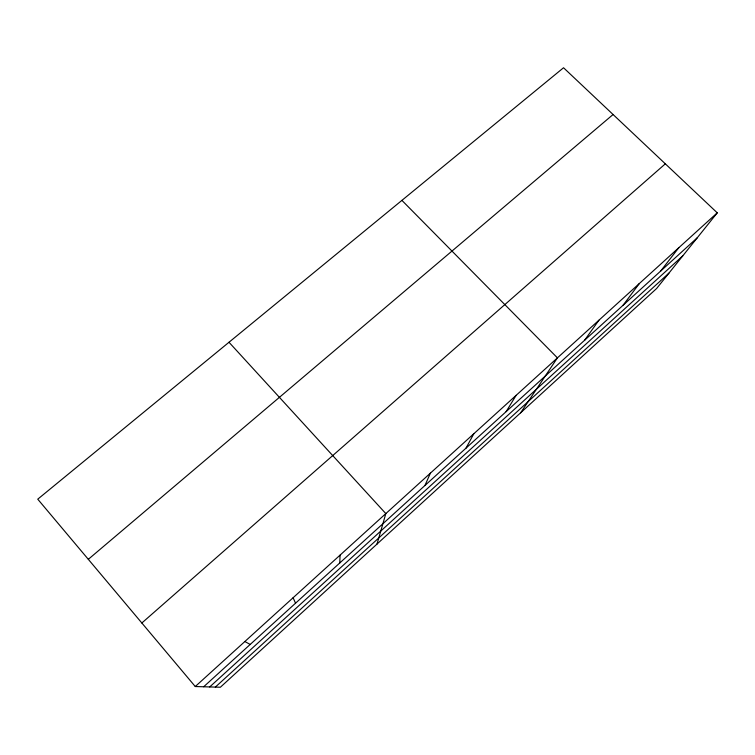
<?xml version="1.0" encoding="UTF-8"?>
<svg xmlns="http://www.w3.org/2000/svg" width="755" height="755" viewBox="0 0 755 755"><rect width="100%" height="100%" fill="white"/><g stroke="black" fill="none" stroke-linecap="round" stroke-linejoin="round"><path stroke-width="1.13" d="M339.759 562.985L340.08 555.114M376.99 544.091L385.824 513.598L229.001 342.26M424.952 485.484L430.388 473.159M466.014 448.14L473.819 433.748M506.095 411.673L516.146 395.327M520.601 412.834L557.426 357.87L401.915 200.377M584.606 340.26L598.904 320.233M623.054 305.284L639.334 283.54M660.597 271.13L678.773 247.753M717.25 212.834L656.605 288.523L220.366 687.239L195.262 686.531L37.75 499.178L563.541 67.761L717.25 212.834L195.262 686.531M215.345 687.097L668.977 273.084M203.68 686.767L697.271 237.768M209.701 686.937L682.765 255.879M141.846 622.998L665.325 163.835M88.316 559.323L613.079 114.515M244.846 641.524L250.198 644.449M293.1 597.734L295.545 603.198"/></g></svg>
